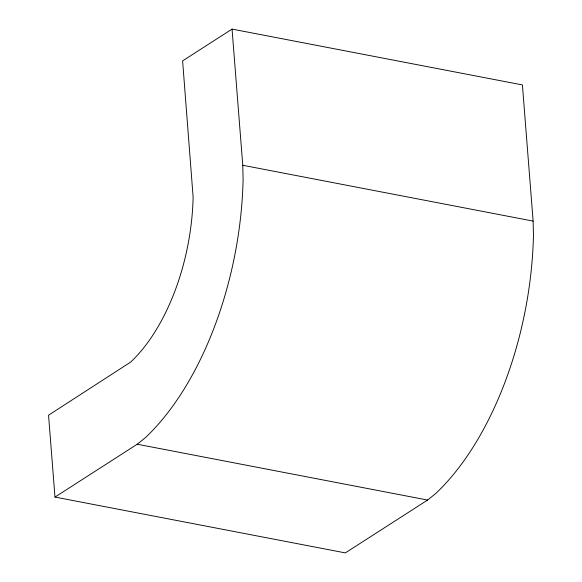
<?xml version="1.0" encoding="UTF-8"?>
<svg xmlns="http://www.w3.org/2000/svg" width="582" height="582" viewBox="0 0 582 582"><rect width="100%" height="100%" fill="white"/><g stroke="black" fill="none" stroke-linecap="round" stroke-linejoin="round"><path stroke-width="0.87" d="M54.984 497.072L137.228 444.226L145.34 437.722A246.753 132.609 -79.1 0 0 243.101 179.351L242.774 165.273L232.051 29.1L522.41 84.928L533.127 221.102L533.454 235.172A246.753 132.609 -79.1 0 1 435.692 493.551L427.581 500.054L345.344 552.9L54.984 497.072L48.546 415.199L130.71 362.055A157.526 84.659 -79.1 0 0 193.122 197.109L182.61 60.877L232.051 29.1M242.774 165.273L533.127 221.102M137.228 444.226L427.581 500.054"/></g></svg>
